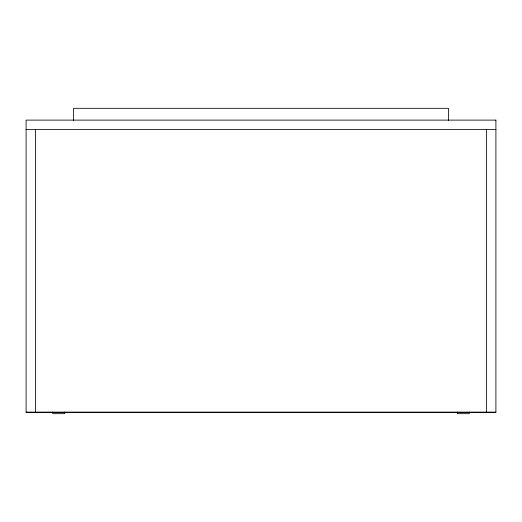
<?xml version="1.0" encoding="UTF-8"?>
<svg xmlns="http://www.w3.org/2000/svg" width="522" height="522" viewBox="0 0 522 522"><rect width="100%" height="100%" fill="white"/><g stroke="black" fill="none" stroke-linecap="round" stroke-linejoin="round"><path stroke-width="0.78" d="M26.1 129.508L495.9 129.508M26.1 412.119L495.9 412.119M486.504 129.508L486.504 412.432M469.278 412.06L469.278 413.685L457.272 413.685L457.272 412.06M448.398 120.53L448.398 108.315L73.602 108.315L73.602 120.53M64.728 412.06L64.728 413.685L52.722 413.685L52.722 412.06M35.496 129.508L35.496 412.432M495.9 120.112L26.1 120.112L26.1 412.432L495.9 412.432L495.9 120.112"/></g></svg>
